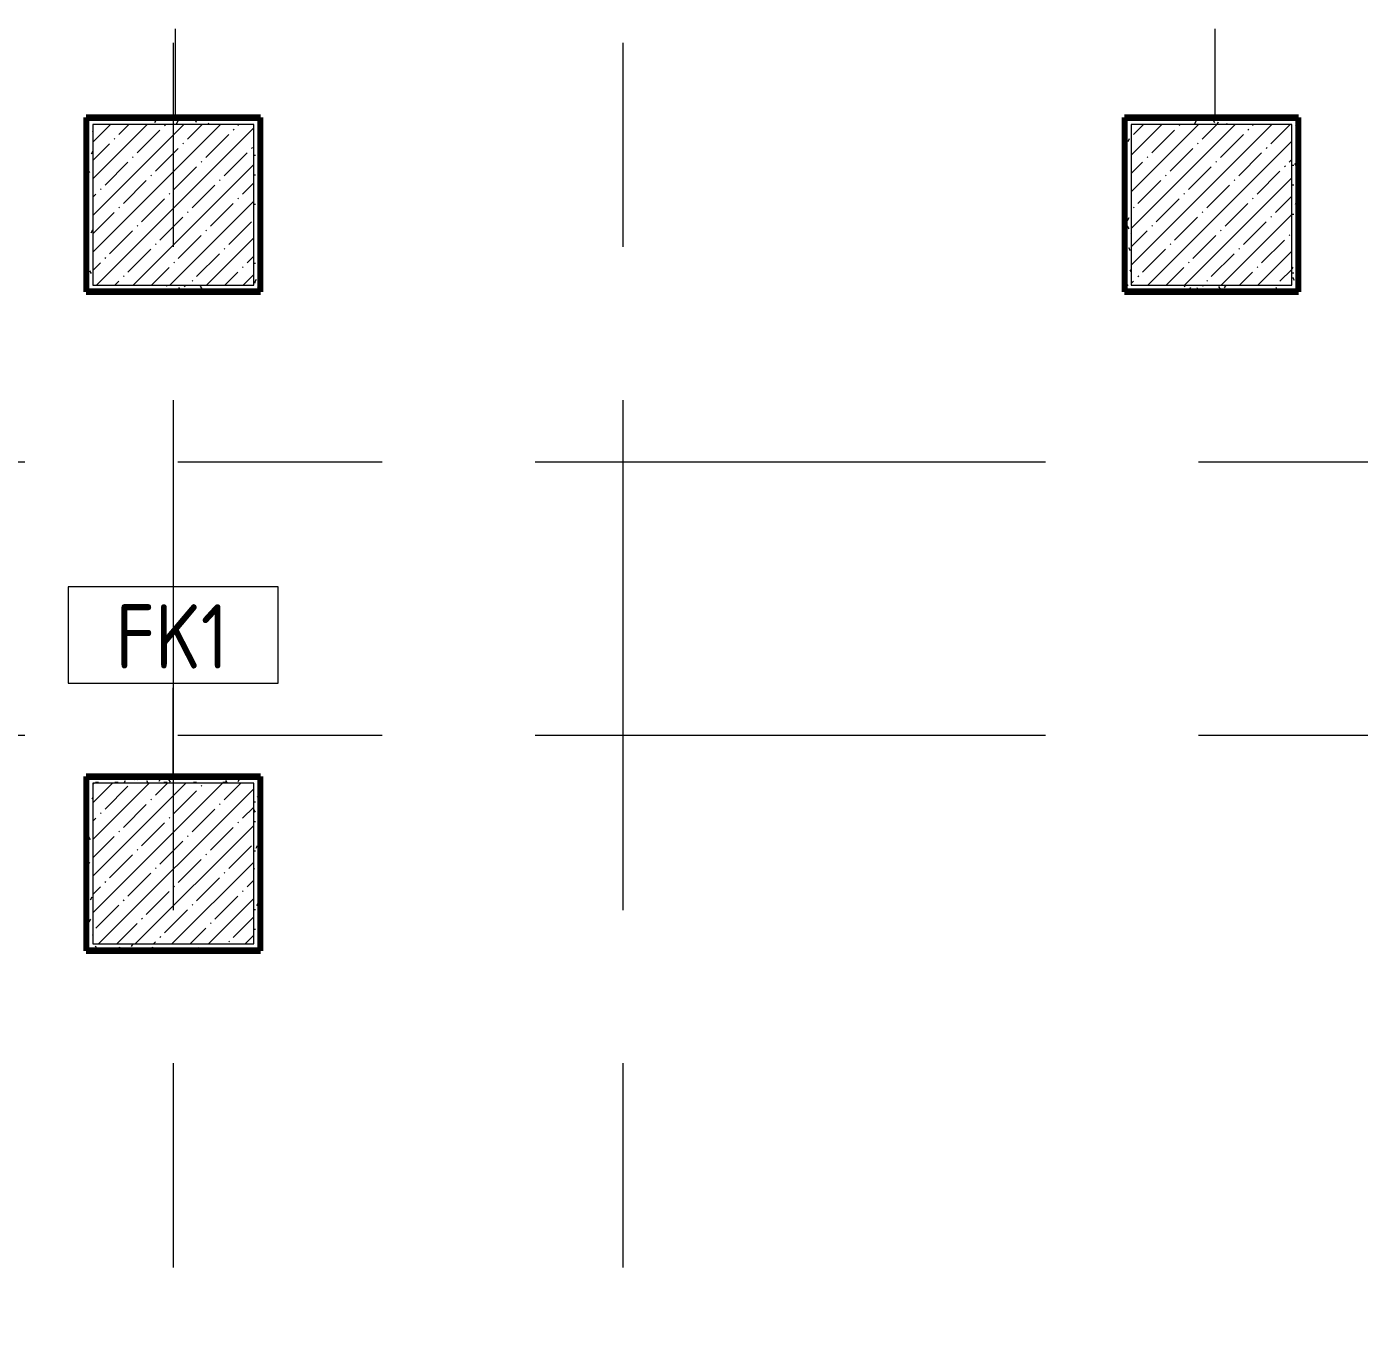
# Model space of a CAD drawing. Header units: millimetres. Extents: x 35524 to 235479, y -8553 to 29000.
# Drawn here: x 70104 to 74250, y 19404 to 23504 of the extents above; entities that cross this region are included whole.
import ezdxf

# ---------------------------------------------------------------- set-up
doc = ezdxf.new("R2010")
doc.units = ezdxf.units.MM
doc.linetypes.add('Осевая', pattern=[3175, 635, -476.25, 1587.5, -476.25])
for name, color, linetype, lineweight in [('A-WALL-IDEN', 7, 'Continuous', 9), ('I-WALL', 7, 'Continuous', 9), ('S-COLS', 7, 'Continuous', 9), ('Оси-2', 7, 'Осевая', 9)]:
    doc.layers.add(name, color=color, linetype=linetype, lineweight=lineweight)
doc.layers.add('I-WALL-4', color=7, linetype='Continuous', lineweight=9, true_color=0xc0c0c0)
doc.layers.add('I-WALL-8', color=7, linetype='Continuous', lineweight=80, true_color=0xff80c0)
doc.styles.add('GOST Common_2', font='GOST_Common.ttf', dxfattribs={"width": 0.9, "height": 200})
pattern_1 = [(0, (0, 0), (121.92, 30.48), [10.058, -81.382, 10.058, -81.382, -487.68]), (0, (0, 0), (121.92, 30.48), [-182.88, 10.058, -172.822, 10.058, -81.382, -213.36]), (0, (0, 0), (121.92, 30.48), [-457.2, 10.058, -50.902, 10.058, -142.342]), (120, (45.72, 15.24), (-87.356454, 90.345817), [10.058, -81.382, 10.058, -81.382, -487.68]), (120, (45.72, 15.24), (-87.356454, 90.345817), [-182.88, 10.058, -172.822, 10.058, -81.382, -213.36]), (120, (45.72, 15.24), (-87.356454, 90.345817), [-457.2, 10.058, -50.902, 10.058, -142.342]), (240, (60.96, 76.2), (-34.563546, -120.825817), [10.058, -81.382, 10.058, -81.382, -487.68]), (240, (60.96, 76.2), (-34.563546, -120.825817), [-182.88, 10.058, -172.822, 10.058, -81.382, -213.36]), (240, (60.96, 76.2), (-34.563546, -120.825817), [-457.2, 10.058, -50.902, 10.058, -142.342])]

# ---------------------------------------------------------------- blocks, each defined once
blk = doc.blocks.new('BSC_Колонна _Прямоугольная - 500х500-V26-План отделки стен 3 этажа в осях 12-23')
at = {"layer": 'S-COLS'}
h = blk.add_hatch(dxfattribs=at)
h.set_pattern_fill('FP_31', color=256, style=0, pattern_type=2)
h.set_pattern_definition([(45, (-73790, -22950), (-57.02463, 57.02463), []), (45, (-73732.975, -22950), (-57.02463, 57.02463), [100.806, -20.161, 3.353, -16.808])])
h.paths.add_polyline_path([(-250, -250), (250, -250), (250, 250), (-250, 250)])
for p, q in [((250, 250), (-250, 250)), ((-250, 250), (-250, -250)), ((250, -250), (250, 250)), ((-250, -250), (250, -250))]:
    blk.add_line(p, q, dxfattribs=at)
blk = doc.blocks.new('BSC_Колонна _Прямоугольная - 500х500-V27-План отделки стен 3 этажа в осях 12-23')
at = {"layer": 'S-COLS'}
h = blk.add_hatch(dxfattribs=at)
h.set_pattern_fill('FP_32', color=256, style=0, pattern_type=2)
h.set_pattern_definition([(45, (-70560, -22950), (-57.02463, 57.02463), []), (45, (-70502.975, -22950), (-57.02463, 57.02463), [100.806, -20.161, 3.353, -16.808])])
h.paths.add_polyline_path([(-250, -250), (250, -250), (250, 250), (-250, 250)])
for p, q in [((250, 250), (-250, 250)), ((-250, 250), (-250, -250)), ((250, -250), (250, 250)), ((-250, -250), (250, -250))]:
    blk.add_line(p, q, dxfattribs=at)
blk = doc.blocks.new('BSC_Колонна _Прямоугольная - 500х500-V37-План отделки стен 3 этажа в осях 12-23')
at = {"layer": 'S-COLS'}
h = blk.add_hatch(dxfattribs=at)
h.set_pattern_fill('FP_44', color=256, style=0, pattern_type=2)
h.set_pattern_definition([(45, (-70560, -20900), (-57.02463, 57.02463), []), (45, (-70502.975, -20900), (-57.02463, 57.02463), [100.806, -20.161, 3.353, -16.808])])
h.paths.add_polyline_path([(-250, -250), (250, -250), (250, 250), (-250, 250)])
for p, q in [((250, 250), (-250, 250)), ((-250, 250), (-250, -250)), ((250, -250), (250, 250)), ((-250, -250), (250, -250))]:
    blk.add_line(p, q, dxfattribs=at)
blk = doc.blocks.new('М_стена_0001 - Типоразмер_без рамки-25382661-План отделки стен 3 этажа в осях 12-23')
at = {"layer": 'A-WALL-IDEN'}
for p, q in [((3.258, 1.523), (-3.273, 1.523)), ((-3.273, 1.523), (-3.273, -1.477)), ((3.258, -1.477), (3.258, 1.523)), ((-3.273, -1.477), (3.258, -1.477))]:
    blk.add_line(p, q, dxfattribs=at)

msp = doc.modelspace()

# ---------------------------------------------------------------- hatches: boundary and pattern name
at = {"layer": 'I-WALL'}
h = msp.add_hatch(dxfattribs=at)
h.set_pattern_fill('FP_71', color=256, style=0, pattern_type=2)
h.set_pattern_definition(pattern_1)
h.paths.add_polyline_path([(70830, 23200), (70830, 23220), (70290, 23220), (70290, 23200), (70810, 23200)])
h = msp.add_hatch(dxfattribs=at)
h.set_pattern_fill('FP_71', color=256, style=0, pattern_type=2)
h.set_pattern_definition(pattern_1)
h.paths.add_polyline_path([(73540, 23200), (74060, 23200), (74060, 23220), (73520, 23220), (73520, 23200)])
h = msp.add_hatch(dxfattribs=at)
h.set_pattern_fill('FP_71', color=256, style=0, pattern_type=2)
h.set_pattern_definition(pattern_1)
h.paths.add_polyline_path([(70310, 22680), (70310, 23200), (70290, 23200), (70290, 22680)])
h = msp.add_hatch(dxfattribs=at)
h.set_pattern_fill('FP_71', color=256, style=0, pattern_type=2)
h.set_pattern_definition(pattern_1)
h.paths.add_polyline_path([(70810, 22700), (70830, 22700), (70830, 23200), (70810, 23200)])
h = msp.add_hatch(dxfattribs=at)
h.set_pattern_fill('FP_71', color=256, style=0, pattern_type=2)
h.set_pattern_definition(pattern_1)
h.paths.add_polyline_path([(73540, 22680), (73540, 23200), (73520, 23200), (73520, 22680)])
h = msp.add_hatch(dxfattribs=at)
h.set_pattern_fill('FP_71', color=256, style=0, pattern_type=2)
h.set_pattern_definition(pattern_1)
h.paths.add_polyline_path([(74040, 22700), (74060, 22700), (74060, 23200), (74040, 23200)])
h = msp.add_hatch(dxfattribs=at)
h.set_pattern_fill('FP_71', color=256, style=0, pattern_type=2)
h.set_pattern_definition(pattern_1)
h.paths.add_polyline_path([(70830, 22680), (70830, 22700), (70310, 22700), (70310, 22680), (70810, 22680)])
h = msp.add_hatch(dxfattribs=at)
h.set_pattern_fill('FP_71', color=256, style=0, pattern_type=2)
h.set_pattern_definition(pattern_1)
h.paths.add_polyline_path([(74060, 22680), (74060, 22700), (73540, 22700), (73540, 22680), (74040, 22680)])
h = msp.add_hatch(dxfattribs=at)
h.set_pattern_fill('FP_71', color=256, style=0, pattern_type=2)
h.set_pattern_definition(pattern_1)
h.paths.add_polyline_path([(70310, 21150), (70830, 21150), (70830, 21170), (70290, 21170), (70290, 21150)])
h = msp.add_hatch(dxfattribs=at)
h.set_pattern_fill('FP_71', color=256, style=0, pattern_type=2)
h.set_pattern_definition(pattern_1)
h.paths.add_polyline_path([(70310, 20630), (70310, 21150), (70290, 21150), (70290, 20630)])
h = msp.add_hatch(dxfattribs=at)
h.set_pattern_fill('FP_71', color=256, style=0, pattern_type=2)
h.set_pattern_definition(pattern_1)
h.paths.add_polyline_path([(70810, 20650), (70830, 20650), (70830, 21150), (70810, 21150)])
h = msp.add_hatch(dxfattribs=at)
h.set_pattern_fill('FP_71', color=256, style=0, pattern_type=2)
h.set_pattern_definition(pattern_1)
h.paths.add_polyline_path([(70830, 20630), (70830, 20650), (70310, 20650), (70310, 20630), (70810, 20630)])

# ---------------------------------------------------------------- linework, layer by layer
at = {"layer": 'A-WALL-IDEN'}
for p, q in [((70566.5, 23220.5), (70566.5, 23497.2)), ((73801, 23220.5), (73801, 23497.2)), ((70559.7, 21170.5), (70559.7, 21447.2))]:
    msp.add_line(p, q, dxfattribs=at)
at = {"layer": 'I-WALL-4'}
for p, q in [((73520, 22680), (73520, 22680)), ((70830, 20630), (70830, 20630))]:
    msp.add_line(p, q, dxfattribs=at)
at = {"layer": 'I-WALL-8'}
for p, q in [((70831, 23221), (70289, 23221)), ((70289, 23221), (70289, 22679)), ((70290, 23220), (70830, 23220)), ((70290, 22680), (70290, 23220)), ((70830, 23220), (70830, 22680)), ((70831, 22679), (70831, 23221)), ((74061, 23221), (73519, 23221)), ((73519, 23221), (73519, 22679)), ((73520, 23220), (74060, 23220)), ((73520, 22680), (73520, 23220)), ((74060, 23220), (74060, 22680)), ((74061, 22679), (74061, 23221)), ((70289, 22679), (70831, 22679)), ((70830, 22680), (70290, 22680)), ((73519, 22679), (74061, 22679)), ((74060, 22680), (73520, 22680)), ((70831, 21171), (70289, 21171)), ((70289, 21171), (70289, 20629)), ((70290, 21170), (70830, 21170)), ((70290, 20630), (70290, 21170)), ((70830, 21170), (70830, 20630)), ((70831, 20629), (70831, 21171)), ((70289, 20629), (70831, 20629)), ((70830, 20630), (70290, 20630))]:
    msp.add_line(p, q, dxfattribs=at)
at = {"layer": 'Оси-2'}
for p, q in [((70560, 593.7), (70560, 24898.1)), ((71960, 593.7), (71960, 24898.1)), ((38824.4, 22150), (82060, 22150)), ((38824.4, 21300), (82060, 21300))]:
    msp.add_line(p, q, dxfattribs=at)

# ---------------------------------------------------------------- block references
at = {"layer": 'A-WALL-IDEN', "xscale": 99.99999999999993, "yscale": 99.99999999999993, "zscale": 99.99999999999993}
msp.add_blockref('М_стена_0001 - Типоразмер_без рамки-25382661-План отделки стен 3 этажа в осях 12-23', (70560.5, 21608.8), dxfattribs=at)
at = {"layer": 'S-COLS'}
for name, p in [('BSC_Колонна _Прямоугольная - 500х500-V27-План отделки стен 3 этажа в осях 12-23', (70560, 22950)), ('BSC_Колонна _Прямоугольная - 500х500-V26-План отделки стен 3 этажа в осях 12-23', (73790, 22950)), ('BSC_Колонна _Прямоугольная - 500х500-V37-План отделки стен 3 этажа в осях 12-23', (70560, 20900))]:
    msp.add_blockref(name, p, dxfattribs=at)

# ---------------------------------------------------------------- texts
at = {"layer": 'A-WALL-IDEN', "insert": (70380.3, 21706.8), "char_height": 200, "width": 447.342, "attachment_point": 1, "style": 'GOST Common_2'}
msp.add_mtext('FK1', dxfattribs=at)

doc.saveas('drawing.dxf')
